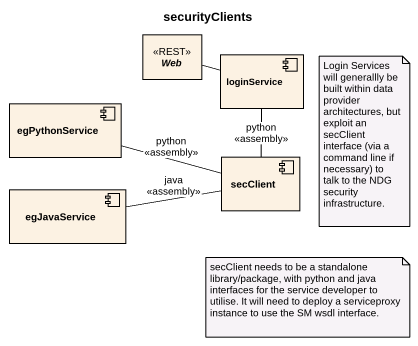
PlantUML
@startuml
title securityClients
allowmixing
hide circle
hide empty members
interface Web <<REST>>
component loginService
component egPythonService
component egJavaService
component secClient
loginService -left- Web
loginService -- secClient : python\n<<assembly>>
egPythonService -right- secClient : python\n<<assembly>>
egJavaService -right- secClient : java\n<<assembly>>
note as N1
  Login Services will generallly be built within data provider architectures, but exploit an secClient interface (via a command line if necessary) to talk to the NDG security infrastructure.
end note
note as N2
  secClient needs to be a standalone library/package, with python and java interfaces for the service developer to utilise. It will need to deploy a serviceproxy instance to use the SM wsdl interface.
end note
@enduml
